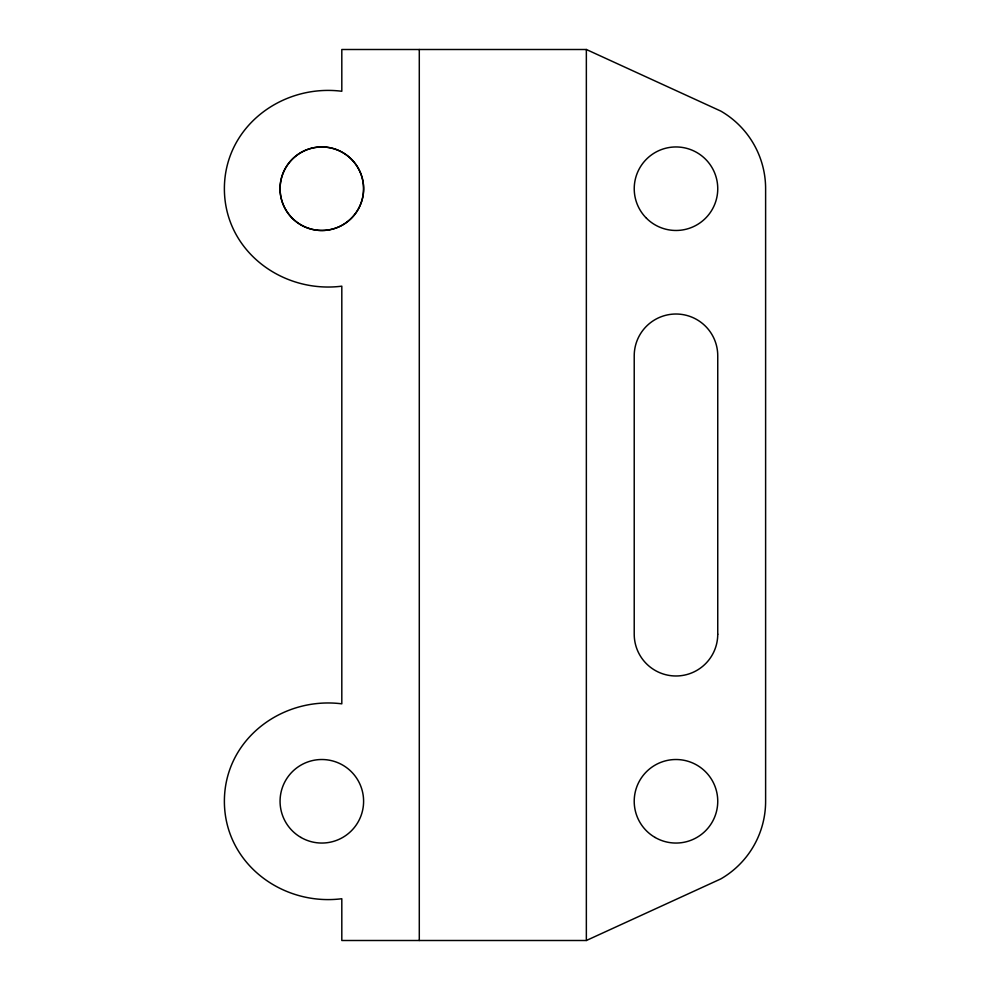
<?xml version="1.0" encoding="UTF-8"?>
<svg xmlns="http://www.w3.org/2000/svg" width="990" height="990" viewBox="0 0 990 990"><rect width="100%" height="100%" fill="white"/><g stroke="black" fill="none" stroke-linecap="round" stroke-linejoin="round"><path stroke-width="1.49" d="M586.352 940.5L720.807 878.91A89.632 89.632 0 0 0 765.616 801.281L765.616 188.719A89.632 89.632 0 0 0 720.807 111.09L586.352 49.5L341.81 49.5L341.81 91.266C282.237 83.717 224.408 126.584 224.383 188.719C224.408 250.854 282.237 293.721 341.81 286.172L341.81 703.828C282.237 696.279 224.408 739.146 224.383 801.281C224.408 863.416 282.237 906.283 341.81 898.734L341.81 940.5L586.352 940.5L586.352 49.5M419.29 49.5L419.29 940.5M717.75 634.219L717.75 355.781A41.766 41.766 0 0 0 675.984 314.016A41.766 41.766 0 0 0 634.219 355.781L634.219 634.219A41.766 41.766 0 0 0 675.984 675.984A41.766 41.766 0 0 0 717.75 634.219M646.458 218.246A41.766 41.766 0 0 0 716.327 199.535A41.766 41.766 0 0 0 665.169 148.376A41.766 41.766 0 0 0 646.458 218.246M655.095 837.453A41.766 41.766 0 0 0 717.75 801.281A41.766 41.766 0 0 0 655.095 765.109A41.766 41.766 0 0 0 655.095 837.453M300.948 837.453A41.766 41.766 0 0 0 363.602 801.281A41.766 41.766 0 0 0 300.948 765.109A41.766 41.766 0 0 0 300.948 837.453M292.298 218.246A41.766 41.766 0 0 0 362.179 199.535A41.766 41.766 0 0 0 311.021 148.376A41.766 41.766 0 0 0 292.298 218.246A41.766 41.766 0 0 0 362.179 199.535A41.766 41.766 0 0 0 311.021 148.376A41.766 41.766 0 0 0 292.298 218.246"/></g></svg>
